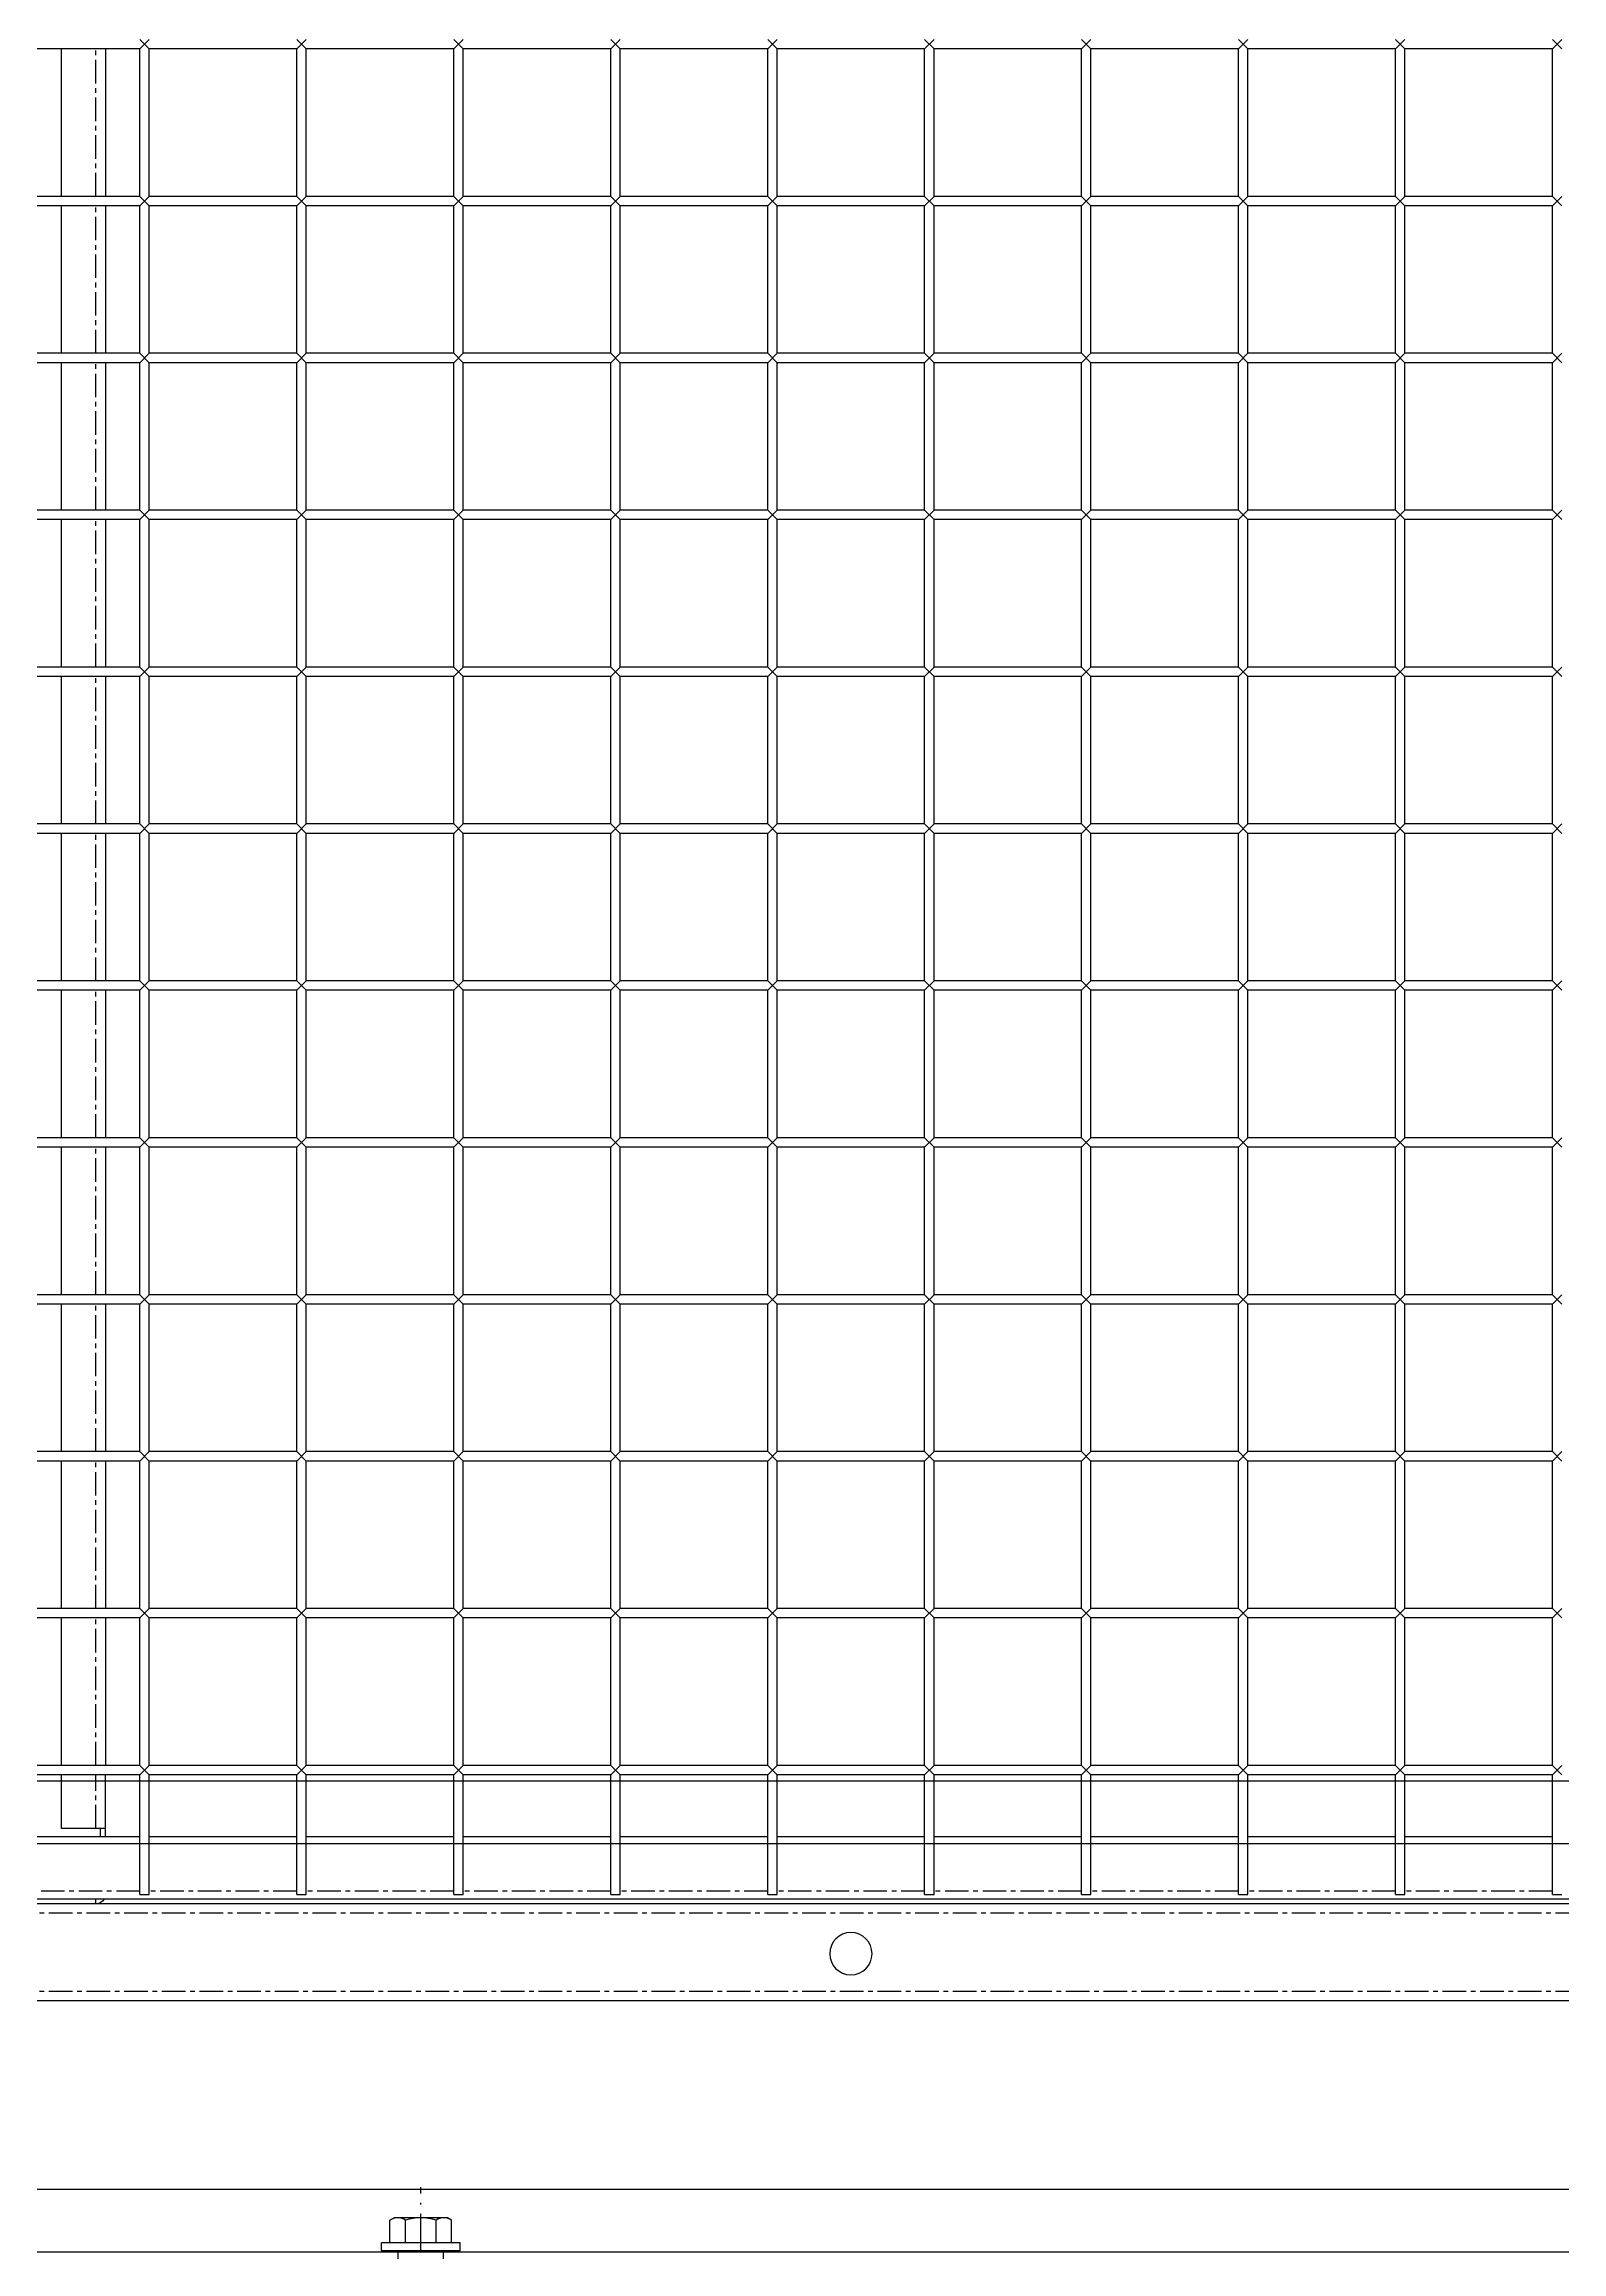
# Model space of a CAD drawing. Header units: millimetres. Extents: x -198529 to 244266, y -64 to 158464.
# Drawn here: x -164516 to -164032, y 94453 to 95157 of the extents above; entities that cross this region are included whole.
import ezdxf

# ---------------------------------------------------------------- set-up
doc = ezdxf.new("R2010")
doc.units = ezdxf.units.MM
doc.linetypes.add('ACAD_ISO10W100', pattern=[18.5, 12, -3, 0.5, -3])
doc.linetypes.add('CENTER', pattern=[12, 7.5, -1.5, 1.5, -1.5])
for name, color, linetype in [('0-DCC', 30, 'Continuous'), ('0-DCC-STRUC', 180, 'Continuous'), ('ANCHOR BOLTS', 4, 'Continuous'), ('MITTELLINIEN', 3, 'ACAD_ISO10W100')]:
    doc.layers.add(name, color=color, linetype=linetype)

# ---------------------------------------------------------------- blocks, each defined once
blk = doc.blocks.new('DCC2850x1800(右)')
at = {"color": 0, "linetype": 'Continuous'}
for p, q in [((64042.5, -73853.48), (64039.5, -73856.48)), ((64042.5, -73856.48), (64039.5, -73853.48)), ((64042.5, -73856.48), (64089.5, -73856.48)), ((64042.5, -73903.48), (64042.5, -73856.48)), ((64092.5, -73853.48), (64089.5, -73856.48)), ((64092.5, -73856.48), (64089.5, -73853.48)), ((64089.5, -73903.48), (64089.5, -73856.48)), ((64092.5, -73856.48), (64139.5, -73856.48)), ((64092.5, -73903.48), (64092.5, -73856.48)), ((64142.5, -73853.48), (64139.5, -73856.48)), ((64142.5, -73856.48), (64139.5, -73853.48)), ((64139.5, -73903.48), (64139.5, -73856.48)), ((64142.5, -73856.48), (64189.5, -73856.48)), ((64142.5, -73903.48), (64142.5, -73856.48)), ((64192.5, -73853.48), (64189.5, -73856.48)), ((64192.5, -73856.48), (64189.5, -73853.48)), ((64189.5, -73903.48), (64189.5, -73856.48)), ((64192.5, -73856.48), (64239.5, -73856.48)), ((64192.5, -73903.48), (64192.5, -73856.48)), ((64242.5, -73853.48), (64239.5, -73856.48)), ((64242.5, -73856.48), (64239.5, -73853.48)), ((64239.5, -73903.48), (64239.5, -73856.48)), ((64242.5, -73856.48), (64289.5, -73856.48)), ((64242.5, -73903.48), (64242.5, -73856.48)), ((64292.5, -73853.48), (64289.5, -73856.48)), ((64292.5, -73856.48), (64289.5, -73853.48)), ((64289.5, -73903.48), (64289.5, -73856.48)), ((64292.5, -73856.48), (64339.5, -73856.48)), ((64292.5, -73903.48), (64292.5, -73856.48)), ((64342.5, -73853.48), (64339.5, -73856.48)), ((64342.5, -73856.48), (64339.5, -73853.48)), ((64339.5, -73903.48), (64339.5, -73856.48)), ((64342.5, -73856.48), (64389.5, -73856.48)), ((64342.5, -73903.48), (64342.5, -73856.48)), ((64392.5, -73853.48), (64389.5, -73856.48)), ((64392.5, -73856.48), (64389.5, -73853.48)), ((64389.5, -73903.48), (64389.5, -73856.48)), ((64392.5, -73856.48), (64439.5, -73856.48)), ((64392.5, -73903.48), (64392.5, -73856.48)), ((64442.5, -73853.48), (64439.5, -73856.48)), ((64442.5, -73856.48), (64439.5, -73853.48)), ((64439.5, -73903.48), (64439.5, -73856.48)), ((64442.5, -73903.48), (64442.5, -73856.48)), ((64442.5, -73856.48), (64489.5, -73856.48)), ((64492.5, -73853.48), (64489.5, -73856.48)), ((64492.5, -73856.48), (64489.5, -73853.48)), ((64489.5, -73903.48), (64489.5, -73856.48)), ((64492.5, -73903.48), (64492.5, -73856.48)), ((64492.5, -73856.48), (64539.5, -73856.48)), ((64503.5, -73856.48), (64503.5, -73903.48)), ((64517.5, -73903.48), (64517.5, -73856.48)), ((64042.5, -73903.48), (64039.5, -73906.48)), ((64042.5, -73906.48), (64039.5, -73903.48)), ((64042.5, -73903.48), (64089.5, -73903.48)), ((64042.5, -73906.48), (64089.5, -73906.48)), ((64042.5, -73953.48), (64042.5, -73906.48)), ((64092.5, -73903.48), (64089.5, -73906.48)), ((64092.5, -73906.48), (64089.5, -73903.48)), ((64089.5, -73953.48), (64089.5, -73906.48)), ((64092.5, -73903.48), (64139.5, -73903.48)), ((64092.5, -73906.48), (64139.5, -73906.48)), ((64092.5, -73953.48), (64092.5, -73906.48)), ((64142.5, -73903.48), (64139.5, -73906.48)), ((64142.5, -73906.48), (64139.5, -73903.48)), ((64139.5, -73953.48), (64139.5, -73906.48)), ((64142.5, -73903.48), (64189.5, -73903.48)), ((64142.5, -73906.48), (64189.5, -73906.48)), ((64142.5, -73953.48), (64142.5, -73906.48)), ((64192.5, -73903.48), (64189.5, -73906.48)), ((64192.5, -73906.48), (64189.5, -73903.48)), ((64189.5, -73953.48), (64189.5, -73906.48)), ((64192.5, -73903.48), (64239.5, -73903.48)), ((64192.5, -73906.48), (64239.5, -73906.48)), ((64192.5, -73953.48), (64192.5, -73906.48)), ((64242.5, -73903.48), (64239.5, -73906.48)), ((64242.5, -73906.48), (64239.5, -73903.48)), ((64239.5, -73953.48), (64239.5, -73906.48)), ((64242.5, -73903.48), (64289.5, -73903.48)), ((64242.5, -73906.48), (64289.5, -73906.48)), ((64242.5, -73953.48), (64242.5, -73906.48)), ((64292.5, -73903.48), (64289.5, -73906.48)), ((64292.5, -73906.48), (64289.5, -73903.48)), ((64289.5, -73953.48), (64289.5, -73906.48)), ((64292.5, -73903.48), (64339.5, -73903.48)), ((64292.5, -73906.48), (64339.5, -73906.48)), ((64292.5, -73953.48), (64292.5, -73906.48)), ((64342.5, -73903.48), (64339.5, -73906.48)), ((64342.5, -73906.48), (64339.5, -73903.48)), ((64339.5, -73953.48), (64339.5, -73906.48)), ((64342.5, -73903.48), (64389.5, -73903.48)), ((64342.5, -73906.48), (64389.5, -73906.48)), ((64342.5, -73953.48), (64342.5, -73906.48)), ((64392.5, -73903.48), (64389.5, -73906.48)), ((64392.5, -73906.48), (64389.5, -73903.48)), ((64389.5, -73953.48), (64389.5, -73906.48)), ((64392.5, -73903.48), (64439.5, -73903.48)), ((64392.5, -73906.48), (64439.5, -73906.48)), ((64392.5, -73953.48), (64392.5, -73906.48)), ((64442.5, -73903.48), (64439.5, -73906.48)), ((64442.5, -73906.48), (64439.5, -73903.48)), ((64439.5, -73953.48), (64439.5, -73906.48)), ((64442.5, -73903.48), (64489.5, -73903.48)), ((64442.5, -73906.48), (64489.5, -73906.48)), ((64442.5, -73953.48), (64442.5, -73906.48)), ((64492.5, -73903.48), (64489.5, -73906.48)), ((64492.5, -73906.48), (64489.5, -73903.48)), ((64489.5, -73953.48), (64489.5, -73906.48)), ((64492.5, -73903.48), (64539.5, -73903.48)), ((64492.5, -73906.48), (64539.5, -73906.48)), ((64492.5, -73953.48), (64492.5, -73906.48)), ((64503.5, -73906.48), (64503.5, -73953.48)), ((64517.5, -73953.48), (64517.5, -73906.48)), ((64042.5, -73953.48), (64039.5, -73956.48)), ((64042.5, -73956.48), (64039.5, -73953.48)), ((64042.5, -73953.48), (64089.5, -73953.48)), ((64042.5, -73956.48), (64089.5, -73956.48)), ((64042.5, -74003.48), (64042.5, -73956.48)), ((64092.5, -73953.48), (64089.5, -73956.48)), ((64092.5, -73956.48), (64089.5, -73953.48)), ((64089.5, -74003.48), (64089.5, -73956.48)), ((64092.5, -73953.48), (64139.5, -73953.48)), ((64092.5, -73956.48), (64139.5, -73956.48)), ((64092.5, -74003.48), (64092.5, -73956.48)), ((64142.5, -73953.48), (64139.5, -73956.48)), ((64142.5, -73956.48), (64139.5, -73953.48)), ((64139.5, -74003.48), (64139.5, -73956.48)), ((64142.5, -73953.48), (64189.5, -73953.48)), ((64142.5, -73956.48), (64189.5, -73956.48)), ((64142.5, -74003.48), (64142.5, -73956.48)), ((64192.5, -73953.48), (64189.5, -73956.48)), ((64192.5, -73956.48), (64189.5, -73953.48)), ((64189.5, -74003.48), (64189.5, -73956.48)), ((64192.5, -73953.48), (64239.5, -73953.48)), ((64192.5, -73956.48), (64239.5, -73956.48)), ((64192.5, -74003.48), (64192.5, -73956.48)), ((64242.5, -73953.48), (64239.5, -73956.48)), ((64242.5, -73956.48), (64239.5, -73953.48)), ((64239.5, -74003.48), (64239.5, -73956.48)), ((64242.5, -73953.48), (64289.5, -73953.48)), ((64242.5, -73956.48), (64289.5, -73956.48)), ((64242.5, -74003.48), (64242.5, -73956.48)), ((64292.5, -73953.48), (64289.5, -73956.48)), ((64292.5, -73956.48), (64289.5, -73953.48)), ((64289.5, -74003.48), (64289.5, -73956.48)), ((64292.5, -73953.48), (64339.5, -73953.48)), ((64292.5, -73956.48), (64339.5, -73956.48)), ((64292.5, -74003.48), (64292.5, -73956.48)), ((64342.5, -73953.48), (64339.5, -73956.48)), ((64342.5, -73956.48), (64339.5, -73953.48)), ((64339.5, -74003.48), (64339.5, -73956.48)), ((64342.5, -73953.48), (64389.5, -73953.48)), ((64342.5, -73956.48), (64389.5, -73956.48)), ((64342.5, -74003.48), (64342.5, -73956.48)), ((64392.5, -73953.48), (64389.5, -73956.48)), ((64392.5, -73956.48), (64389.5, -73953.48)), ((64389.5, -74003.48), (64389.5, -73956.48)), ((64392.5, -73953.48), (64439.5, -73953.48)), ((64392.5, -73956.48), (64439.5, -73956.48)), ((64392.5, -74003.48), (64392.5, -73956.48)), ((64442.5, -73953.48), (64439.5, -73956.48)), ((64442.5, -73956.48), (64439.5, -73953.48)), ((64439.5, -74003.48), (64439.5, -73956.48)), ((64442.5, -73953.48), (64489.5, -73953.48)), ((64442.5, -73956.48), (64489.5, -73956.48)), ((64442.5, -74003.48), (64442.5, -73956.48)), ((64492.5, -73953.48), (64489.5, -73956.48)), ((64492.5, -73956.48), (64489.5, -73953.48)), ((64489.5, -74003.48), (64489.5, -73956.48)), ((64492.5, -73953.48), (64539.5, -73953.48)), ((64492.5, -73956.48), (64539.5, -73956.48)), ((64492.5, -74003.48), (64492.5, -73956.48)), ((64503.5, -73956.48), (64503.5, -74003.48)), ((64517.5, -74003.48), (64517.5, -73956.48)), ((64042.5, -74003.48), (64039.5, -74006.48)), ((64042.5, -74006.48), (64039.5, -74003.48)), ((64042.5, -74003.48), (64089.5, -74003.48)), ((64042.5, -74006.48), (64089.5, -74006.48)), ((64042.5, -74053.48), (64042.5, -74006.48)), ((64092.5, -74003.48), (64089.5, -74006.48)), ((64092.5, -74006.48), (64089.5, -74003.48)), ((64089.5, -74053.48), (64089.5, -74006.48)), ((64092.5, -74003.48), (64139.5, -74003.48)), ((64092.5, -74006.48), (64139.5, -74006.48)), ((64092.5, -74053.48), (64092.5, -74006.48)), ((64142.5, -74003.48), (64139.5, -74006.48)), ((64142.5, -74006.48), (64139.5, -74003.48)), ((64139.5, -74053.48), (64139.5, -74006.48)), ((64142.5, -74003.48), (64189.5, -74003.48)), ((64142.5, -74006.48), (64189.5, -74006.48)), ((64142.5, -74053.48), (64142.5, -74006.48)), ((64192.5, -74003.48), (64189.5, -74006.48)), ((64192.5, -74006.48), (64189.5, -74003.48)), ((64189.5, -74053.48), (64189.5, -74006.48)), ((64192.5, -74003.48), (64239.5, -74003.48)), ((64192.5, -74006.48), (64239.5, -74006.48)), ((64192.5, -74053.48), (64192.5, -74006.48)), ((64242.5, -74003.48), (64239.5, -74006.48)), ((64242.5, -74006.48), (64239.5, -74003.48)), ((64239.5, -74053.48), (64239.5, -74006.48)), ((64242.5, -74003.48), (64289.5, -74003.48)), ((64242.5, -74006.48), (64289.5, -74006.48)), ((64242.5, -74053.48), (64242.5, -74006.48)), ((64292.5, -74003.48), (64289.5, -74006.48)), ((64292.5, -74006.48), (64289.5, -74003.48)), ((64289.5, -74053.48), (64289.5, -74006.48)), ((64292.5, -74003.48), (64339.5, -74003.48)), ((64292.5, -74006.48), (64339.5, -74006.48)), ((64292.5, -74053.48), (64292.5, -74006.48)), ((64342.5, -74003.48), (64339.5, -74006.48)), ((64342.5, -74006.48), (64339.5, -74003.48)), ((64339.5, -74053.48), (64339.5, -74006.48)), ((64342.5, -74003.48), (64389.5, -74003.48)), ((64342.5, -74006.48), (64389.5, -74006.48)), ((64342.5, -74053.48), (64342.5, -74006.48)), ((64392.5, -74003.48), (64389.5, -74006.48)), ((64392.5, -74006.48), (64389.5, -74003.48)), ((64389.5, -74053.48), (64389.5, -74006.48)), ((64392.5, -74003.48), (64439.5, -74003.48)), ((64392.5, -74006.48), (64439.5, -74006.48)), ((64392.5, -74053.48), (64392.5, -74006.48)), ((64442.5, -74003.48), (64439.5, -74006.48)), ((64442.5, -74006.48), (64439.5, -74003.48)), ((64439.5, -74053.48), (64439.5, -74006.48)), ((64442.5, -74003.48), (64489.5, -74003.48)), ((64442.5, -74006.48), (64489.5, -74006.48)), ((64442.5, -74053.48), (64442.5, -74006.48)), ((64492.5, -74003.48), (64489.5, -74006.48)), ((64492.5, -74006.48), (64489.5, -74003.48)), ((64489.5, -74053.48), (64489.5, -74006.48)), ((64492.5, -74003.48), (64539.5, -74003.48)), ((64492.5, -74006.48), (64539.5, -74006.48)), ((64492.5, -74053.48), (64492.5, -74006.48)), ((64503.5, -74006.48), (64503.5, -74053.48)), ((64517.5, -74053.48), (64517.5, -74006.48)), ((64042.5, -74053.48), (64039.5, -74056.48)), ((64042.5, -74056.48), (64039.5, -74053.48)), ((64042.5, -74053.48), (64089.5, -74053.48)), ((64042.5, -74056.48), (64089.5, -74056.48)), ((64042.5, -74103.48), (64042.5, -74056.48)), ((64092.5, -74053.48), (64089.5, -74056.48)), ((64092.5, -74056.48), (64089.5, -74053.48)), ((64089.5, -74103.48), (64089.5, -74056.48)), ((64092.5, -74053.48), (64139.5, -74053.48)), ((64092.5, -74056.48), (64139.5, -74056.48)), ((64092.5, -74103.48), (64092.5, -74056.48)), ((64142.5, -74053.48), (64139.5, -74056.48)), ((64142.5, -74056.48), (64139.5, -74053.48)), ((64139.5, -74103.48), (64139.5, -74056.48)), ((64142.5, -74053.48), (64189.5, -74053.48)), ((64142.5, -74056.48), (64189.5, -74056.48)), ((64142.5, -74103.48), (64142.5, -74056.48)), ((64192.5, -74053.48), (64189.5, -74056.48)), ((64192.5, -74056.48), (64189.5, -74053.48)), ((64189.5, -74103.48), (64189.5, -74056.48)), ((64192.5, -74053.48), (64239.5, -74053.48)), ((64192.5, -74056.48), (64239.5, -74056.48)), ((64192.5, -74103.48), (64192.5, -74056.48)), ((64242.5, -74053.48), (64239.5, -74056.48)), ((64242.5, -74056.48), (64239.5, -74053.48)), ((64239.5, -74103.48), (64239.5, -74056.48)), ((64242.5, -74053.48), (64289.5, -74053.48)), ((64242.5, -74056.48), (64289.5, -74056.48)), ((64242.5, -74103.48), (64242.5, -74056.48)), ((64292.5, -74053.48), (64289.5, -74056.48)), ((64292.5, -74056.48), (64289.5, -74053.48)), ((64289.5, -74103.48), (64289.5, -74056.48)), ((64292.5, -74053.48), (64339.5, -74053.48)), ((64292.5, -74056.48), (64339.5, -74056.48)), ((64292.5, -74103.48), (64292.5, -74056.48)), ((64342.5, -74053.48), (64339.5, -74056.48)), ((64342.5, -74056.48), (64339.5, -74053.48)), ((64339.5, -74103.48), (64339.5, -74056.48)), ((64342.5, -74053.48), (64389.5, -74053.48)), ((64342.5, -74056.48), (64389.5, -74056.48)), ((64342.5, -74103.48), (64342.5, -74056.48)), ((64392.5, -74053.48), (64389.5, -74056.48)), ((64392.5, -74056.48), (64389.5, -74053.48)), ((64389.5, -74103.48), (64389.5, -74056.48)), ((64392.5, -74053.48), (64439.5, -74053.48)), ((64392.5, -74056.48), (64439.5, -74056.48)), ((64392.5, -74103.48), (64392.5, -74056.48)), ((64442.5, -74053.48), (64439.5, -74056.48)), ((64442.5, -74056.48), (64439.5, -74053.48)), ((64439.5, -74103.48), (64439.5, -74056.48)), ((64442.5, -74053.48), (64489.5, -74053.48)), ((64442.5, -74056.48), (64489.5, -74056.48)), ((64442.5, -74103.48), (64442.5, -74056.48)), ((64492.5, -74053.48), (64489.5, -74056.48)), ((64492.5, -74056.48), (64489.5, -74053.48)), ((64489.5, -74103.48), (64489.5, -74056.48)), ((64492.5, -74053.48), (64539.5, -74053.48)), ((64492.5, -74056.48), (64539.5, -74056.48)), ((64492.5, -74103.48), (64492.5, -74056.48)), ((64503.5, -74056.48), (64503.5, -74103.48)), ((64517.5, -74103.48), (64517.5, -74056.48)), ((64042.5, -74103.48), (64039.5, -74106.48)), ((64042.5, -74106.48), (64039.5, -74103.48)), ((64042.5, -74103.48), (64089.5, -74103.48)), ((64042.5, -74106.48), (64089.5, -74106.48)), ((64042.5, -74153.48), (64042.5, -74106.48)), ((64092.5, -74103.48), (64089.5, -74106.48)), ((64092.5, -74106.48), (64089.5, -74103.48)), ((64089.5, -74153.48), (64089.5, -74106.48)), ((64092.5, -74103.48), (64139.5, -74103.48)), ((64092.5, -74106.48), (64139.5, -74106.48)), ((64092.5, -74153.48), (64092.5, -74106.48)), ((64142.5, -74103.48), (64139.5, -74106.48)), ((64142.5, -74106.48), (64139.5, -74103.48)), ((64139.5, -74153.48), (64139.5, -74106.48)), ((64142.5, -74103.48), (64189.5, -74103.48)), ((64142.5, -74106.48), (64189.5, -74106.48)), ((64142.5, -74153.48), (64142.5, -74106.48)), ((64192.5, -74103.48), (64189.5, -74106.48)), ((64192.5, -74106.48), (64189.5, -74103.48)), ((64189.5, -74153.48), (64189.5, -74106.48)), ((64192.5, -74103.48), (64239.5, -74103.48)), ((64192.5, -74106.48), (64239.5, -74106.48)), ((64192.5, -74153.48), (64192.5, -74106.48)), ((64242.5, -74103.48), (64239.5, -74106.48)), ((64242.5, -74106.48), (64239.5, -74103.48)), ((64239.5, -74153.48), (64239.5, -74106.48)), ((64242.5, -74103.48), (64289.5, -74103.48)), ((64242.5, -74106.48), (64289.5, -74106.48)), ((64242.5, -74153.48), (64242.5, -74106.48)), ((64292.5, -74103.48), (64289.5, -74106.48)), ((64292.5, -74106.48), (64289.5, -74103.48)), ((64289.5, -74153.48), (64289.5, -74106.48)), ((64292.5, -74103.48), (64339.5, -74103.48)), ((64292.5, -74106.48), (64339.5, -74106.48)), ((64292.5, -74153.48), (64292.5, -74106.48)), ((64342.5, -74103.48), (64339.5, -74106.48)), ((64342.5, -74106.48), (64339.5, -74103.48)), ((64339.5, -74153.48), (64339.5, -74106.48)), ((64342.5, -74103.48), (64389.5, -74103.48)), ((64342.5, -74106.48), (64389.5, -74106.48)), ((64342.5, -74153.48), (64342.5, -74106.48)), ((64392.5, -74103.48), (64389.5, -74106.48)), ((64392.5, -74106.48), (64389.5, -74103.48)), ((64389.5, -74153.48), (64389.5, -74106.48)), ((64392.5, -74103.48), (64439.5, -74103.48)), ((64392.5, -74106.48), (64439.5, -74106.48)), ((64392.5, -74153.48), (64392.5, -74106.48)), ((64442.5, -74103.48), (64439.5, -74106.48)), ((64442.5, -74106.48), (64439.5, -74103.48)), ((64439.5, -74153.48), (64439.5, -74106.48)), ((64442.5, -74103.48), (64489.5, -74103.48)), ((64442.5, -74106.48), (64489.5, -74106.48)), ((64442.5, -74153.48), (64442.5, -74106.48)), ((64492.5, -74103.48), (64489.5, -74106.48)), ((64492.5, -74106.48), (64489.5, -74103.48)), ((64489.5, -74153.48), (64489.5, -74106.48)), ((64492.5, -74103.48), (64539.5, -74103.48)), ((64492.5, -74106.48), (64539.5, -74106.48)), ((64492.5, -74153.48), (64492.5, -74106.48)), ((64503.5, -74106.48), (64503.5, -74153.48)), ((64517.5, -74153.48), (64517.5, -74106.48)), ((64042.5, -74153.48), (64039.5, -74156.48)), ((64042.5, -74156.48), (64039.5, -74153.48)), ((64042.5, -74153.48), (64089.5, -74153.48)), ((64092.5, -74153.48), (64089.5, -74156.48)), ((64092.5, -74156.48), (64089.5, -74153.48)), ((64092.5, -74153.48), (64139.5, -74153.48)), ((64142.5, -74153.48), (64139.5, -74156.48)), ((64142.5, -74156.48), (64139.5, -74153.48)), ((64142.5, -74153.48), (64189.5, -74153.48)), ((64192.5, -74153.48), (64189.5, -74156.48)), ((64192.5, -74156.48), (64189.5, -74153.48)), ((64192.5, -74153.48), (64239.5, -74153.48)), ((64242.5, -74153.48), (64239.5, -74156.48)), ((64242.5, -74156.48), (64239.5, -74153.48)), ((64242.5, -74153.48), (64289.5, -74153.48)), ((64292.5, -74153.48), (64289.5, -74156.48)), ((64292.5, -74156.48), (64289.5, -74153.48)), ((64292.5, -74153.48), (64339.5, -74153.48)), ((64342.5, -74153.48), (64339.5, -74156.48)), ((64342.5, -74156.48), (64339.5, -74153.48)), ((64342.5, -74153.48), (64389.5, -74153.48)), ((64392.5, -74153.48), (64389.5, -74156.48)), ((64392.5, -74156.48), (64389.5, -74153.48)), ((64392.5, -74153.48), (64439.5, -74153.48)), ((64442.5, -74153.48), (64439.5, -74156.48)), ((64442.5, -74156.48), (64439.5, -74153.48)), ((64442.5, -74153.48), (64489.5, -74153.48)), ((64492.5, -74153.48), (64489.5, -74156.48)), ((64492.5, -74156.48), (64489.5, -74153.48)), ((64492.5, -74153.48), (64539.5, -74153.48)), ((64042.5, -74156.48), (64089.5, -74156.48)), ((64042.5, -74203.48), (64042.5, -74156.48)), ((64089.5, -74203.48), (64089.5, -74156.48)), ((64092.5, -74156.48), (64139.5, -74156.48)), ((64092.5, -74203.48), (64092.5, -74156.48)), ((64139.5, -74203.48), (64139.5, -74156.48)), ((64142.5, -74156.48), (64189.5, -74156.48)), ((64142.5, -74203.48), (64142.5, -74156.48)), ((64189.5, -74203.48), (64189.5, -74156.48)), ((64192.5, -74156.48), (64239.5, -74156.48)), ((64192.5, -74203.48), (64192.5, -74156.48)), ((64239.5, -74203.48), (64239.5, -74156.48)), ((64242.5, -74156.48), (64289.5, -74156.48)), ((64242.5, -74203.48), (64242.5, -74156.48)), ((64289.5, -74203.48), (64289.5, -74156.48)), ((64292.5, -74156.48), (64339.5, -74156.48)), ((64292.5, -74203.48), (64292.5, -74156.48)), ((64339.5, -74203.48), (64339.5, -74156.48)), ((64342.5, -74156.48), (64389.5, -74156.48)), ((64342.5, -74203.48), (64342.5, -74156.48)), ((64389.5, -74203.48), (64389.5, -74156.48)), ((64392.5, -74156.48), (64439.5, -74156.48)), ((64392.5, -74203.48), (64392.5, -74156.48)), ((64439.5, -74203.48), (64439.5, -74156.48)), ((64442.5, -74156.48), (64489.5, -74156.48)), ((64442.5, -74203.48), (64442.5, -74156.48)), ((64489.5, -74203.48), (64489.5, -74156.48)), ((64492.5, -74156.48), (64539.5, -74156.48)), ((64492.5, -74203.48), (64492.5, -74156.48)), ((64503.5, -74156.48), (64503.5, -74203.48)), ((64517.5, -74203.48), (64517.5, -74156.48)), ((64042.5, -74203.48), (64039.5, -74206.48)), ((64042.5, -74206.48), (64039.5, -74203.48)), ((64042.5, -74203.48), (64089.5, -74203.48)), ((64092.5, -74203.48), (64089.5, -74206.48)), ((64092.5, -74206.48), (64089.5, -74203.48)), ((64092.5, -74203.48), (64139.5, -74203.48)), ((64142.5, -74203.48), (64139.5, -74206.48)), ((64142.5, -74206.48), (64139.5, -74203.48)), ((64142.5, -74203.48), (64189.5, -74203.48)), ((64192.5, -74203.48), (64189.5, -74206.48)), ((64192.5, -74206.48), (64189.5, -74203.48)), ((64192.5, -74203.48), (64239.5, -74203.48)), ((64242.5, -74203.48), (64239.5, -74206.48)), ((64242.5, -74206.48), (64239.5, -74203.48)), ((64242.5, -74203.48), (64289.5, -74203.48)), ((64292.5, -74203.48), (64289.5, -74206.48)), ((64292.5, -74206.48), (64289.5, -74203.48)), ((64292.5, -74203.48), (64339.5, -74203.48)), ((64342.5, -74203.48), (64339.5, -74206.48)), ((64342.5, -74206.48), (64339.5, -74203.48)), ((64342.5, -74203.48), (64389.5, -74203.48)), ((64392.5, -74203.48), (64389.5, -74206.48)), ((64392.5, -74206.48), (64389.5, -74203.48)), ((64392.5, -74203.48), (64439.5, -74203.48)), ((64442.5, -74203.48), (64439.5, -74206.48)), ((64442.5, -74206.48), (64439.5, -74203.48)), ((64442.5, -74203.48), (64489.5, -74203.48)), ((64492.5, -74203.48), (64489.5, -74206.48)), ((64492.5, -74206.48), (64489.5, -74203.48)), ((64492.5, -74203.48), (64539.5, -74203.48)), ((64042.5, -74206.48), (64089.5, -74206.48)), ((64042.5, -74253.48), (64042.5, -74206.48)), ((64089.5, -74253.48), (64089.5, -74206.48)), ((64092.5, -74206.48), (64139.5, -74206.48)), ((64092.5, -74253.48), (64092.5, -74206.48)), ((64139.5, -74253.48), (64139.5, -74206.48)), ((64142.5, -74206.48), (64189.5, -74206.48)), ((64142.5, -74253.48), (64142.5, -74206.48)), ((64189.5, -74253.48), (64189.5, -74206.48)), ((64192.5, -74206.48), (64239.5, -74206.48)), ((64192.5, -74253.48), (64192.5, -74206.48)), ((64239.5, -74253.48), (64239.5, -74206.48)), ((64242.5, -74206.48), (64289.5, -74206.48)), ((64242.5, -74253.48), (64242.5, -74206.48)), ((64289.5, -74253.48), (64289.5, -74206.48)), ((64292.5, -74206.48), (64339.5, -74206.48)), ((64292.5, -74253.48), (64292.5, -74206.48)), ((64339.5, -74253.48), (64339.5, -74206.48)), ((64342.5, -74206.48), (64389.5, -74206.48)), ((64342.5, -74253.48), (64342.5, -74206.48)), ((64389.5, -74253.48), (64389.5, -74206.48)), ((64392.5, -74206.48), (64439.5, -74206.48)), ((64392.5, -74253.48), (64392.5, -74206.48)), ((64439.5, -74253.48), (64439.5, -74206.48)), ((64442.5, -74206.48), (64489.5, -74206.48)), ((64442.5, -74253.48), (64442.5, -74206.48)), ((64489.5, -74253.48), (64489.5, -74206.48)), ((64492.5, -74206.48), (64539.5, -74206.48)), ((64492.5, -74253.48), (64492.5, -74206.48)), ((64503.5, -74206.48), (64503.5, -74253.48)), ((64517.5, -74253.48), (64517.5, -74206.48)), ((64042.5, -74253.48), (64039.5, -74256.48)), ((64042.5, -74256.48), (64039.5, -74253.48)), ((64042.5, -74253.48), (64089.5, -74253.48)), ((64092.5, -74253.48), (64089.5, -74256.48)), ((64092.5, -74256.48), (64089.5, -74253.48)), ((64092.5, -74253.48), (64139.5, -74253.48)), ((64142.5, -74253.48), (64139.5, -74256.48)), ((64142.5, -74256.48), (64139.5, -74253.48)), ((64142.5, -74253.48), (64189.5, -74253.48)), ((64192.5, -74253.48), (64189.5, -74256.48)), ((64192.5, -74256.48), (64189.5, -74253.48)), ((64192.5, -74253.48), (64239.5, -74253.48)), ((64242.5, -74253.48), (64239.5, -74256.48)), ((64242.5, -74256.48), (64239.5, -74253.48)), ((64242.5, -74253.48), (64289.5, -74253.48)), ((64292.5, -74253.48), (64289.5, -74256.48)), ((64292.5, -74256.48), (64289.5, -74253.48)), ((64292.5, -74253.48), (64339.5, -74253.48)), ((64342.5, -74253.48), (64339.5, -74256.48)), ((64342.5, -74256.48), (64339.5, -74253.48)), ((64342.5, -74253.48), (64389.5, -74253.48)), ((64392.5, -74253.48), (64389.5, -74256.48)), ((64392.5, -74256.48), (64389.5, -74253.48)), ((64392.5, -74253.48), (64439.5, -74253.48)), ((64442.5, -74253.48), (64439.5, -74256.48)), ((64442.5, -74256.48), (64439.5, -74253.48)), ((64442.5, -74253.48), (64489.5, -74253.48)), ((64492.5, -74253.48), (64489.5, -74256.48)), ((64492.5, -74256.48), (64489.5, -74253.48)), ((64492.5, -74253.48), (64539.5, -74253.48)), ((64042.5, -74256.48), (64089.5, -74256.48)), ((64042.5, -74303.48), (64042.5, -74256.48)), ((64089.5, -74303.48), (64089.5, -74256.48)), ((64092.5, -74256.48), (64139.5, -74256.48)), ((64092.5, -74303.48), (64092.5, -74256.48)), ((64139.5, -74303.48), (64139.5, -74256.48)), ((64142.5, -74256.48), (64189.5, -74256.48)), ((64142.5, -74303.48), (64142.5, -74256.48)), ((64189.5, -74303.48), (64189.5, -74256.48)), ((64192.5, -74256.48), (64239.5, -74256.48)), ((64192.5, -74303.48), (64192.5, -74256.48)), ((64239.5, -74303.48), (64239.5, -74256.48)), ((64242.5, -74256.48), (64289.5, -74256.48)), ((64242.5, -74303.48), (64242.5, -74256.48)), ((64289.5, -74303.48), (64289.5, -74256.48)), ((64292.5, -74256.48), (64339.5, -74256.48)), ((64292.5, -74303.48), (64292.5, -74256.48)), ((64339.5, -74303.48), (64339.5, -74256.48)), ((64342.5, -74256.48), (64389.5, -74256.48)), ((64342.5, -74303.48), (64342.5, -74256.48)), ((64389.5, -74303.48), (64389.5, -74256.48)), ((64392.5, -74256.48), (64439.5, -74256.48)), ((64392.5, -74303.48), (64392.5, -74256.48)), ((64439.5, -74303.48), (64439.5, -74256.48)), ((64442.5, -74256.48), (64489.5, -74256.48)), ((64442.5, -74303.48), (64442.5, -74256.48)), ((64489.5, -74303.48), (64489.5, -74256.48)), ((64492.5, -74256.48), (64539.5, -74256.48)), ((64492.5, -74303.48), (64492.5, -74256.48)), ((64503.5, -74256.48), (64503.5, -74303.48)), ((64517.5, -74303.48), (64517.5, -74256.48)), ((64042.5, -74303.48), (64039.5, -74306.48)), ((64042.5, -74306.48), (64039.5, -74303.48)), ((64042.5, -74303.48), (64089.5, -74303.48)), ((64092.5, -74303.48), (64089.5, -74306.48)), ((64092.5, -74306.48), (64089.5, -74303.48)), ((64092.5, -74303.48), (64139.5, -74303.48)), ((64142.5, -74303.48), (64139.5, -74306.48)), ((64142.5, -74306.48), (64139.5, -74303.48)), ((64142.5, -74303.48), (64189.5, -74303.48)), ((64192.5, -74303.48), (64189.5, -74306.48)), ((64192.5, -74306.48), (64189.5, -74303.48)), ((64192.5, -74303.48), (64239.5, -74303.48)), ((64242.5, -74303.48), (64239.5, -74306.48)), ((64242.5, -74306.48), (64239.5, -74303.48)), ((64242.5, -74303.48), (64289.5, -74303.48)), ((64292.5, -74303.48), (64289.5, -74306.48)), ((64292.5, -74306.48), (64289.5, -74303.48)), ((64292.5, -74303.48), (64339.5, -74303.48)), ((64342.5, -74303.48), (64339.5, -74306.48)), ((64342.5, -74306.48), (64339.5, -74303.48)), ((64342.5, -74303.48), (64389.5, -74303.48)), ((64392.5, -74303.48), (64389.5, -74306.48)), ((64392.5, -74306.48), (64389.5, -74303.48)), ((64392.5, -74303.48), (64439.5, -74303.48)), ((64442.5, -74303.48), (64439.5, -74306.48)), ((64442.5, -74306.48), (64439.5, -74303.48)), ((64442.5, -74303.48), (64489.5, -74303.48)), ((64492.5, -74303.48), (64489.5, -74306.48)), ((64492.5, -74306.48), (64489.5, -74303.48)), ((64492.5, -74303.48), (64539.5, -74303.48)), ((64042.5, -74306.48), (64089.5, -74306.48)), ((64042.5, -74353.48), (64042.5, -74306.48)), ((64089.5, -74353.48), (64089.5, -74306.48)), ((64092.5, -74306.48), (64139.5, -74306.48)), ((64092.5, -74353.48), (64092.5, -74306.48)), ((64139.5, -74353.48), (64139.5, -74306.48)), ((64142.5, -74306.48), (64189.5, -74306.48)), ((64142.5, -74353.48), (64142.5, -74306.48)), ((64189.5, -74353.48), (64189.5, -74306.48)), ((64192.5, -74306.48), (64239.5, -74306.48)), ((64192.5, -74353.48), (64192.5, -74306.48)), ((64239.5, -74353.48), (64239.5, -74306.48)), ((64242.5, -74306.48), (64289.5, -74306.48)), ((64242.5, -74353.48), (64242.5, -74306.48)), ((64289.5, -74353.48), (64289.5, -74306.48)), ((64292.5, -74306.48), (64339.5, -74306.48)), ((64292.5, -74353.48), (64292.5, -74306.48)), ((64339.5, -74353.48), (64339.5, -74306.48)), ((64342.5, -74306.48), (64389.5, -74306.48)), ((64342.5, -74353.48), (64342.5, -74306.48)), ((64389.5, -74353.48), (64389.5, -74306.48)), ((64392.5, -74306.48), (64439.5, -74306.48)), ((64392.5, -74353.48), (64392.5, -74306.48)), ((64439.5, -74353.48), (64439.5, -74306.48)), ((64442.5, -74306.48), (64489.5, -74306.48)), ((64442.5, -74353.48), (64442.5, -74306.48)), ((64489.5, -74353.48), (64489.5, -74306.48)), ((64492.5, -74306.48), (64539.5, -74306.48)), ((64492.5, -74353.48), (64492.5, -74306.48)), ((64503.5, -74306.48), (64503.5, -74353.48)), ((64517.5, -74353.48), (64517.5, -74306.48)), ((64042.5, -74353.48), (64039.5, -74356.48)), ((64042.5, -74356.48), (64039.5, -74353.48)), ((64042.5, -74353.48), (64089.5, -74353.48)), ((64042.5, -74356.48), (64089.5, -74356.48)), ((64042.5, -74403.48), (64042.5, -74356.48)), ((64092.5, -74353.48), (64089.5, -74356.48)), ((64092.5, -74356.48), (64089.5, -74353.48)), ((64089.5, -74403.48), (64089.5, -74356.48)), ((64092.5, -74353.48), (64139.5, -74353.48)), ((64092.5, -74356.48), (64139.5, -74356.48)), ((64092.5, -74403.48), (64092.5, -74356.48)), ((64142.5, -74353.48), (64139.5, -74356.48)), ((64142.5, -74356.48), (64139.5, -74353.48)), ((64139.5, -74403.48), (64139.5, -74356.48)), ((64142.5, -74353.48), (64189.5, -74353.48)), ((64142.5, -74356.48), (64189.5, -74356.48)), ((64142.5, -74403.48), (64142.5, -74356.48)), ((64192.5, -74353.48), (64189.5, -74356.48)), ((64192.5, -74356.48), (64189.5, -74353.48)), ((64189.5, -74403.48), (64189.5, -74356.48)), ((64192.5, -74353.48), (64239.5, -74353.48)), ((64192.5, -74356.48), (64239.5, -74356.48)), ((64192.5, -74403.48), (64192.5, -74356.48)), ((64242.5, -74353.48), (64239.5, -74356.48)), ((64242.5, -74356.48), (64239.5, -74353.48)), ((64239.5, -74403.48), (64239.5, -74356.48)), ((64242.5, -74353.48), (64289.5, -74353.48)), ((64242.5, -74356.48), (64289.5, -74356.48)), ((64242.5, -74403.48), (64242.5, -74356.48)), ((64292.5, -74353.48), (64289.5, -74356.48)), ((64292.5, -74356.48), (64289.5, -74353.48)), ((64289.5, -74403.48), (64289.5, -74356.48)), ((64292.5, -74353.48), (64339.5, -74353.48)), ((64292.5, -74356.48), (64339.5, -74356.48)), ((64292.5, -74403.48), (64292.5, -74356.48)), ((64342.5, -74353.48), (64339.5, -74356.48)), ((64342.5, -74356.48), (64339.5, -74353.48)), ((64339.5, -74403.48), (64339.5, -74356.48)), ((64342.5, -74353.48), (64389.5, -74353.48)), ((64342.5, -74356.48), (64389.5, -74356.48)), ((64342.5, -74403.48), (64342.5, -74356.48)), ((64392.5, -74353.48), (64389.5, -74356.48)), ((64392.5, -74356.48), (64389.5, -74353.48)), ((64389.5, -74403.48), (64389.5, -74356.48)), ((64392.5, -74353.48), (64439.5, -74353.48)), ((64392.5, -74356.48), (64439.5, -74356.48)), ((64392.5, -74403.48), (64392.5, -74356.48)), ((64442.5, -74353.48), (64439.5, -74356.48)), ((64442.5, -74356.48), (64439.5, -74353.48)), ((64439.5, -74403.48), (64439.5, -74356.48)), ((64442.5, -74353.48), (64489.5, -74353.48)), ((64442.5, -74356.48), (64489.5, -74356.48)), ((64442.5, -74403.48), (64442.5, -74356.48)), ((64492.5, -74353.48), (64489.5, -74356.48)), ((64492.5, -74356.48), (64489.5, -74353.48)), ((64489.5, -74403.48), (64489.5, -74356.48)), ((64492.5, -74353.48), (64539.5, -74353.48)), ((64492.5, -74356.48), (64539.5, -74356.48)), ((64492.5, -74403.48), (64492.5, -74356.48)), ((64503.5, -74356.48), (64503.5, -74403.48)), ((64517.5, -74403.48), (64517.5, -74356.48)), ((64042.5, -74403.48), (64039.5, -74406.48)), ((64042.5, -74406.48), (64039.5, -74403.48)), ((64042.5, -74403.48), (64089.5, -74403.48)), ((64042.5, -74406.48), (64089.5, -74406.48)), ((64042.5, -74444.58), (64042.5, -74406.48)), ((64092.5, -74403.48), (64089.5, -74406.48)), ((64092.5, -74406.48), (64089.5, -74403.48)), ((64089.5, -74444.58), (64089.5, -74406.48)), ((64092.5, -74403.48), (64139.5, -74403.48)), ((64092.5, -74406.48), (64139.5, -74406.48)), ((64092.5, -74444.58), (64092.5, -74406.48)), ((64142.5, -74403.48), (64139.5, -74406.48)), ((64142.5, -74406.48), (64139.5, -74403.48)), ((64139.5, -74444.58), (64139.5, -74406.48)), ((64142.5, -74403.48), (64189.5, -74403.48)), ((64142.5, -74406.48), (64189.5, -74406.48)), ((64142.5, -74444.58), (64142.5, -74406.48)), ((64192.5, -74403.48), (64189.5, -74406.48)), ((64192.5, -74406.48), (64189.5, -74403.48)), ((64189.5, -74444.58), (64189.5, -74406.48)), ((64192.5, -74403.48), (64239.5, -74403.48)), ((64192.5, -74406.48), (64239.5, -74406.48)), ((64192.5, -74444.58), (64192.5, -74406.48)), ((64242.5, -74403.48), (64239.5, -74406.48)), ((64242.5, -74406.48), (64239.5, -74403.48)), ((64239.5, -74444.58), (64239.5, -74406.48)), ((64242.5, -74403.48), (64289.5, -74403.48)), ((64242.5, -74406.48), (64289.5, -74406.48)), ((64242.5, -74444.58), (64242.5, -74406.48)), ((64292.5, -74403.48), (64289.5, -74406.48)), ((64292.5, -74406.48), (64289.5, -74403.48)), ((64289.5, -74444.58), (64289.5, -74406.48)), ((64292.5, -74403.48), (64339.5, -74403.48)), ((64292.5, -74406.48), (64339.5, -74406.48)), ((64292.5, -74444.58), (64292.5, -74406.48)), ((64342.5, -74403.48), (64339.5, -74406.48)), ((64342.5, -74406.48), (64339.5, -74403.48)), ((64339.5, -74444.58), (64339.5, -74406.48)), ((64342.5, -74403.48), (64389.5, -74403.48)), ((64342.5, -74406.48), (64389.5, -74406.48)), ((64342.5, -74444.58), (64342.5, -74406.48)), ((64392.5, -74403.48), (64389.5, -74406.48)), ((64392.5, -74406.48), (64389.5, -74403.48)), ((64389.5, -74444.58), (64389.5, -74406.48)), ((64392.5, -74403.48), (64439.5, -74403.48)), ((64392.5, -74406.48), (64439.5, -74406.48)), ((64392.5, -74444.58), (64392.5, -74406.48)), ((64442.5, -74403.48), (64439.5, -74406.48)), ((64442.5, -74406.48), (64439.5, -74403.48)), ((64439.5, -74444.58), (64439.5, -74406.48)), ((64442.5, -74403.48), (64489.5, -74403.48)), ((64442.5, -74406.48), (64489.5, -74406.48)), ((64442.5, -74444.58), (64442.5, -74406.48)), ((64492.5, -74403.48), (64489.5, -74406.48)), ((64492.5, -74406.48), (64489.5, -74403.48)), ((64489.5, -74444.58), (64489.5, -74406.48)), ((64492.5, -74403.48), (64539.5, -74403.48)), ((64492.5, -74406.48), (64539.5, -74406.48)), ((64492.5, -74444.58), (64492.5, -74406.48)), ((64503.5, -74426.08), (64503.5, -74406.48)), ((64517.5, -74423.58), (64517.5, -74406.48)), ((64089.5, -74426.08), (64042.5, -74426.08)), ((64139.5, -74426.08), (64092.5, -74426.08)), ((64189.5, -74426.08), (64142.5, -74426.08)), ((64239.5, -74426.08), (64192.5, -74426.08)), ((64289.5, -74426.08), (64242.5, -74426.08)), ((64339.5, -74426.08), (64292.5, -74426.08)), ((64389.5, -74426.08), (64342.5, -74426.08)), ((64439.5, -74426.08), (64392.5, -74426.08)), ((64489.5, -74426.08), (64442.5, -74426.08)), ((64539.5, -74426.08), (64492.5, -74426.08)), ((64503.5, -74423.58), (64517.5, -74423.58)), ((64505, -74426.08), (64505, -74423.58)), ((62966, -74446.08), (65616, -74446.08)), ((62966, -74447.58), (65613, -74447.58)), ((64042.5, -74444.58), (64039.5, -74444.58)), ((64092.5, -74444.58), (64089.5, -74444.58)), ((64142.5, -74444.58), (64139.5, -74444.58)), ((64192.5, -74444.58), (64189.5, -74444.58)), ((64242.5, -74444.58), (64239.5, -74444.58)), ((64292.5, -74444.58), (64289.5, -74444.58)), ((64342.5, -74444.58), (64339.5, -74444.58)), ((64392.5, -74444.58), (64389.5, -74444.58)), ((64442.5, -74444.58), (64439.5, -74444.58)), ((64492.5, -74444.58), (64489.5, -74444.58)), ((62966, -74478.48), (65614.5, -74478.48))]:
    blk.add_line(p, q, dxfattribs=at)
at = {"color": 0, "linetype": 'CENTER'}
for p, q in [((64506.5, -73903.48), (64506.5, -73856.48)), ((64506.5, -73953.48), (64506.5, -73906.48)), ((64506.5, -74003.48), (64506.5, -73956.48)), ((64506.5, -74053.48), (64506.5, -74006.48)), ((64506.5, -74103.48), (64506.5, -74056.48)), ((64506.5, -74153.48), (64506.5, -74106.48)), ((64506.5, -74203.48), (64506.5, -74156.48)), ((64506.5, -74253.48), (64506.5, -74206.48)), ((64506.5, -74303.48), (64506.5, -74256.48)), ((64506.5, -74353.48), (64506.5, -74306.48)), ((64506.5, -74403.48), (64506.5, -74356.48)), ((64506.5, -74423.58), (64506.5, -74406.48)), ((64042.5, -74443.58), (64089.5, -74443.58)), ((64092.5, -74443.58), (64139.5, -74443.58)), ((64142.5, -74443.58), (64189.5, -74443.58)), ((64192.5, -74443.58), (64239.5, -74443.58)), ((64242.5, -74443.58), (64289.5, -74443.58)), ((64292.5, -74443.58), (64339.5, -74443.58)), ((64342.5, -74443.58), (64389.5, -74443.58)), ((64392.5, -74443.58), (64439.5, -74443.58)), ((64442.5, -74443.58), (64489.5, -74443.58)), ((64492.5, -74443.58), (64539.5, -74443.58)), ((62966, -74450.58), (65614.5, -74450.58)), ((64506.5, -74447.58), (64506.5, -74446.08)), ((62966, -74475.48), (65614.5, -74475.48))]:
    blk.add_line(p, q, dxfattribs=at)
at = {"color": 0, "linetype": 'Continuous'}
blk.add_circle((64266, -74463.48), 6.75, dxfattribs=at)
blk.add_arc((64506.5, -74444.58), 3, 210, 270, dxfattribs=at)
blk = doc.blocks.new('H10_40')
for p, q in [((-111.6, -7.21), (-111.6, 7.46)), ((-111.6, 7.46), (-108.8, 7.46)), ((-106.08, 2.88), (-106.08, 9.15)), ((-103.59, 8.83), (-102.63, 8.72)), ((-94.15, 7.92), (-94.15, 1.77)), ((-79.42, 7.33), (-72.58, 7.33)), ((-71.07, 7.9), (-72.58, 7.05)), ((-71.07, 7.7), (-72.58, 6.86)), ((-72.58, 5.25), (-72.58, 7.33)), ((-72.58, 7.21), (-72.3, 7.21)), ((-71.07, 7.9), (-70.08, 7.9)), ((-71.07, 7.7), (-71.07, 7.9)), ((-71.07, 7.7), (-70.08, 7.7)), ((-70.08, 6.86), (-70.08, 7.9)), ((-70.08, 7.21), (-64.5, 7.21)), ((-64.5, -7.21), (-64.5, 7.21)), ((-58, 7.21), (-40, 7.21)), ((-58, -7.21), (-58, 7.21)), ((-40, -7.21), (-40, 7.21)), ((-38.33, 7.21), (0, 7.21)), ((-38.33, 7.21), (-38.33, -7.21)), ((0, -12.5), (0, 12.5)), ((0, 12.5), (2.5, 12.5)), ((2.5, -12.5), (2.5, 12.5)), ((2.5, 9.81), (9.74, 9.81)), ((9.74, 9.81), (10.5, 8.5)), ((10.5, -8.5), (10.5, 8.5)), ((-116.54, 5), (-118, 3.54)), ((-118, -3.54), (-118, 3.54)), ((-111.6, 4.11), (-117.44, 4.11)), ((-111.6, 5), (-116.54, 5)), ((-116.54, -5), (-116.54, 5)), ((-103.66, 2.59), (-102.62, 2.48)), ((-97.43, -1.79), (-97.43, 1.79)), ((-82.75, 1.41), (-79.42, 1.41)), ((-79.42, -1.41), (-79.42, 1.41)), ((-74, 1.65), (-74, 5.25)), ((-74, 5.25), (-72.58, 5.25)), ((-74, 1.65), (-72.58, 1.65)), ((-72.58, 6.86), (-70.08, 6.86)), ((-71.07, 4.36), (-72.58, 3.92)), ((-72.58, 3.27), (-72.58, 3.92)), ((-71.07, 3.71), (-72.58, 3.27)), ((-72.58, 3.27), (-70.08, 3.27)), ((-72.58, -7.21), (-72.58, 1.65)), ((-71.07, 4.36), (-70.08, 4.36)), ((-71.07, 3.71), (-71.07, 4.36)), ((-71.07, 3.71), (-70.08, 3.71)), ((-70.08, 3.27), (-70.08, 4.36)), ((-64.5, 6.17), (-58, 6.17)), ((-38.33, 7.01), (-40, 7.01)), ((0, 0), (0, 0)), ((2.5, 4.91), (9.74, 4.91)), ((-116.54, -5), (-118, -3.54)), ((-111.6, -4.11), (-117.44, -4.11)), ((-111.6, -5), (-116.54, -5)), ((-106.08, -2.88), (-106.08, -9.15)), ((-103.66, -2.59), (-102.62, -2.48)), ((-94.15, -7.92), (-94.15, -1.77)), ((-82.75, -1.41), (-79.42, -1.41)), ((-72.58, -1.5), (-70.08, -1.5)), ((-72.58, -1.5), (-71.07, -1.73)), ((-72.58, -2.23), (-71.07, -2.45)), ((-72.58, -6.05), (-71.07, -6.81)), ((-72.58, -6.05), (-70.08, -6.05)), ((-72.58, -6.42), (-71.07, -7.18)), ((-71.07, -1.73), (-70.08, -1.73)), ((-71.07, -2.45), (-71.07, -1.73)), ((-71.07, -2.45), (-70.08, -2.45)), ((-71.07, -6.81), (-70.08, -6.81)), ((-71.07, -7.18), (-71.07, -6.81)), ((-70.08, -2.45), (-70.08, -1.5)), ((-70.08, -7.18), (-70.08, -6.05)), ((-64.5, -6.17), (-58, -6.17)), ((-38.33, -7.01), (-40, -7.01)), ((2.5, -4.91), (9.74, -4.91)), ((-111.6, -7.21), (-108.8, -7.21)), ((-103.59, -8.83), (-102.63, -8.72)), ((-79.42, -7.33), (-72.58, -7.33)), ((-72.58, -7.21), (-64.5, -7.21)), ((-71.07, -7.18), (-70.08, -7.18)), ((-58, -7.21), (-40, -7.21)), ((-38.33, -7.21), (0, -7.21)), ((0, -12.5), (2.5, -12.5)), ((2.5, -9.81), (9.74, -9.81)), ((9.74, -9.81), (10.5, -8.5))]:
    blk.add_line(p, q)
at = {"color": 1}
for p, q in [((-33.96, 7.22), (-33.92, 7.24)), ((-36.74, -6.99), (-36.74, 6.99)), ((-33.73, 6.99), (-36.74, 6.99)), ((-36.24, 5.54), (-36.24, 6.49)), ((-34.23, 6.49), (-36.24, 6.49)), ((-34.23, 5.54), (-36.24, 5.54)), ((-36.24, 1.12), (-36.24, 5.25)), ((-35.41, 5.25), (-36.24, 5.25)), ((-35.41, 1.12), (-36.24, 1.12)), ((-35.41, 3.66), (-35.41, 5.25)), ((-34.23, 3.66), (-35.41, 3.66)), ((-34.23, 2.71), (-35.41, 2.71)), ((-35.41, 1.12), (-35.41, 2.71)), ((-34.23, 1.77), (-35.06, 1.77)), ((-35.06, 1.77), (-35.06, -0.12)), ((-34.23, 5.54), (-34.23, 6.49)), ((-34.23, 2.71), (-34.23, 3.66)), ((-34.23, -1.06), (-34.23, 1.77)), ((-33.73, -6.99), (-33.73, 6.99)), ((-33.73, -6.99), (-36.74, -6.99)), ((-36.24, -1.06), (-36.24, -0.12)), ((-35.06, -0.12), (-36.24, -0.12)), ((-34.23, -1.06), (-36.24, -1.06)), ((-36.24, -2.3), (-36.24, -1.36)), ((-34.23, -1.36), (-36.24, -1.36)), ((-34.23, -2.3), (-36.24, -2.3)), ((-34.23, -2.59), (-36.24, -2.59)), ((-36.24, -3.54), (-36.24, -2.59)), ((-35.65, -3.54), (-36.24, -3.54)), ((-36.24, -6.49), (-36.24, -5.54)), ((-35.65, -5.54), (-36.24, -5.54)), ((-34.23, -6.49), (-36.24, -6.49)), ((-35.65, -5.54), (-35.65, -3.54)), ((-34.82, -3.54), (-34.23, -3.54)), ((-34.82, -5.54), (-34.82, -3.54)), ((-34.23, -5.54), (-34.82, -5.54)), ((-34.23, -2.3), (-34.23, -1.36)), ((-34.23, -3.54), (-34.23, -2.59)), ((-34.23, -6.49), (-34.23, -5.54))]:
    blk.add_line(p, q, dxfattribs=at)
for centre, radius, start, end in [((-108.8, -21.29), 28.75, 84.57411, 90), ((-81.08, 192.63), 185.17, 262.24093, 263.01899), ((-81.08, 192.63), 185.17, 263.31699, 268.58991), ((-81.08, 57.09), 49.79, 264.74836, 271.91847), ((6.2, 7.35), 4.3, 325.43491, 30), ((-82.41, 192.63), 191.23, 262.88816, 263.61793), ((-82.41, 192.63), 191.23, 263.93401, 269.89763), ((-5.74, 0), 16.24, 342.41205, 17.58795), ((-82.41, -192.63), 191.23, 96.38207, 97.11184), ((-82.41, -192.63), 191.23, 90.10237, 96.06599), ((6.2, -7.35), 4.3, 330, 34.56509), ((-108.8, 21.54), 28.75, 270, 275.42589), ((-81.08, -192.63), 185.17, 96.98101, 97.75907), ((-81.08, -192.63), 185.17, 91.41009, 96.68301), ((-81.08, -57.09), 49.79, 88.08154, 95.25164)]:
    blk.add_arc(centre, radius, start, end)
at = {"layer": 'MITTELLINIEN', "color": 8}
blk.add_line((-111.26, 0), (20.25, 0), dxfattribs=at)
at = {"color": 1}
blk.add_text('HSL M10/40', height=2, dxfattribs=at).set_placement((-31.61, -2.56))

msp = doc.modelspace()

# ---------------------------------------------------------------- linework, layer by layer
at = {"layer": '0-DCC-STRUC'}
for points in [[(-165820.77, 94453.01), (-162995.77, 94453.01), (-162995.77, 94603.01), (-165820.77, 94603.01)], [(-165820.77, 94473.01), (-162995.77, 94473.01), (-162995.77, 94583.01), (-165820.77, 94583.01)]]:
    msp.add_lwpolyline(points, close=True, dxfattribs=at)

# ---------------------------------------------------------------- block references
at = {"layer": '0-DCC', "xscale": -1}
msp.add_blockref('DCC2850x1800(右)', (-99992.77, 169011.49), dxfattribs=at)
at = {"layer": 'ANCHOR BOLTS', "rotation": 90}
msp.add_blockref('H10_40', (-164395.79, 94453.37), dxfattribs=at)

doc.saveas('drawing.dxf')
